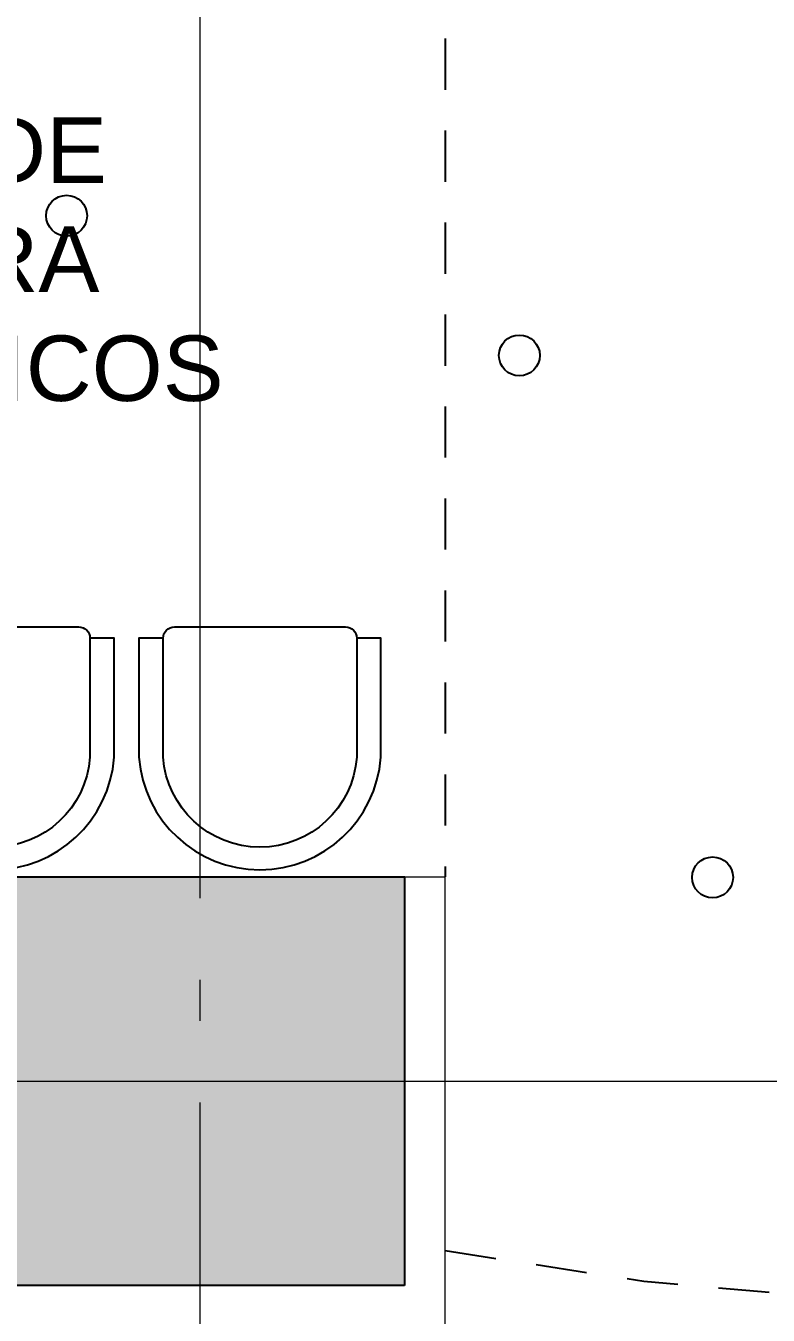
# Model space of a CAD drawing. Header units: metres. Extents: x -22.5 to 67.5, y 0 to 64.7.
# Drawn here: x 21.06 to 22.878, y 48.403 to 51.556 of the extents above; entities that cross this region are included whole.
import ezdxf

# ---------------------------------------------------------------- set-up
doc = ezdxf.new("R2010")
doc.units = ezdxf.units.M
doc.linetypes.add('EJES630', pattern=[6.3, 5.5, -0.4, 0, -0.4])
doc.linetypes.add('XREF PB NEURO-ONCOLOGIA$0$CONJUNTO TLAHUAC$0$HIDDEN2', pattern=[0.1875, 0.125, -0.0625])
doc.layers.add('EJES', color=11, linetype='EJES630', lineweight=0)
doc.layers.add('XREF PB NEURO-ONCOLOGIA$0$MUROS DE TABLAROCA', color=150, linetype='Continuous', lineweight=13)
for name, color, linetype in [('TEXTO', 7, 'Continuous'), ('XREF PB NEURO-ONCOLOGIA$0$-CG-M-WALL', 7, 'Continuous'), ('XREF PB NEURO-ONCOLOGIA$0$COLUMNAS', 6, 'Continuous'), ('XREF PB NEURO-ONCOLOGIA$0$LAMPARAS 1', 112, 'Continuous'), ('XREF PB NEURO-ONCOLOGIA$0$MOBILIARIO', 161, 'Continuous'), ('XREF PB NEURO-ONCOLOGIA$0$PROYECCIÓN', 8, 'XREF PB NEURO-ONCOLOGIA$0$CONJUNTO TLAHUAC$0$HIDDEN2')]:
    doc.layers.add(name, color=color, linetype=linetype)
doc.styles.add('100 LOCALES 25', font='arial.ttf', dxfattribs={"height": 0.25})

# ---------------------------------------------------------------- blocks, each defined once
blk = doc.blocks.new('XREF PB NEURO-ONCOLOGIA$0$C-1')
at = {"layer": 'XREF PB NEURO-ONCOLOGIA$0$-CG-M-WALL', "true_color": 0x636466}
h = blk.add_hatch(color=251, dxfattribs=at)
h.dxf.hatch_style = 1
h.paths.add_polyline_path([(-0.5, -0.5), (-0.5, 0.5), (0.5, 0.5), (0.5, -0.5)])
blk.add_lwpolyline([(-0.5, -0.5), (-0.5, 0.5), (0.5, 0.5), (0.5, -0.5)], close=True)
blk = doc.blocks.new('XREF PB NEURO-ONCOLOGIA$0$Ref Arq Nivel 2$0$Silla 2')
blk.add_lwpolyline([(-0.2154, -0.025, -0.414214), (-0.1904, 0), (0.1904, 0, -0.414214), (0.2154, -0.025)], format="xyb")
blk.add_lwpolyline([(-0.2154, -0.29), (-0.2154, -0.025), (-0.2692, -0.025), (-0.2692, -0.29, 0.928571), (0.2692, -0.29), (0.2692, -0.025), (0.2154, -0.025), (0.2154, -0.29, -0.928571)], format="xyb", close=True)
blk = doc.blocks.new('XREF PB NEURO-ONCOLOGIA')
at = {"layer": 'XREF PB NEURO-ONCOLOGIA$0$LAMPARAS 1'}
for centre in [(17.6184, 24.1031), (17.2767, 22.9949), (16, 22.5219, 0)]:
    blk.add_circle(centre, 0.05, dxfattribs=at)
at = {"layer": 'XREF PB NEURO-ONCOLOGIA$0$MUROS DE TABLAROCA'}
for points in [[(14.9017, 25.1762), (14.9017, 23.1762), (16.0017, 23.1762)], [(15.0017, 23.2762), (16.0017, 23.2762), (16.0017, 23.1762)]]:
    blk.add_lwpolyline(points, dxfattribs=at)
at = {"layer": 'XREF PB NEURO-ONCOLOGIA$0$PROYECCIÓN'}
blk.add_line((20.3017, 23.1762), (16.0017, 23.1762, 0), dxfattribs=at)
at = {"layer": 'XREF PB NEURO-ONCOLOGIA$0$PROYECCIÓN', "elevation": 0}
blk.add_lwpolyline([(15.0872, 23.1762, 0.256404), (17.4017, 16.1365, 0.256404)], format="xyb", dxfattribs=at)
at = {"layer": 'XREF PB NEURO-ONCOLOGIA$0$COLUMNAS'}
blk.add_blockref('XREF PB NEURO-ONCOLOGIA$0$C-1', (15.5017, 23.7762, 0), dxfattribs=at)
at = {"layer": 'XREF PB NEURO-ONCOLOGIA$0$MOBILIARIO', "xscale": 1.099999999999994, "yscale": 1.099999999999994, "zscale": 1.099999999999994, "rotation": 270}
for p in [(16.6128, 24.2829, 0), (16.6128, 23.6299, 0)]:
    blk.add_blockref('XREF PB NEURO-ONCOLOGIA$0$Ref Arq Nivel 2$0$Silla 2', p, dxfattribs=at)

msp = doc.modelspace()

# ---------------------------------------------------------------- block references
at = {"rotation": 90}
msp.add_blockref('XREF PB NEURO-ONCOLOGIA', (45.2634, 33.4734), dxfattribs=at)

# ---------------------------------------------------------------- next in the draw order: linework, layer by layer
at = {"layer": 'EJES', "ltscale": 0.5}
for p, q in [((21.4873, 33.1726), (21.4873, 58.5501, 0)), ((20.9873, 48.9751, 0), (53.0106, 48.9751, 0))]:
    msp.add_line(p, q, dxfattribs=at)

# ---------------------------------------------------------------- next in the draw order: texts
at = {"layer": 'TEXTO', "insert": (19.9497, 51.3323, 0.0049), "char_height": 0.16, "width": 1.674895, "attachment_point": 1, "style": '100 LOCALES 25'}
msp.add_mtext('\\pxqc;SALA DE ESPERA PEDIATRICOS', dxfattribs=at)

doc.saveas('drawing.dxf')
